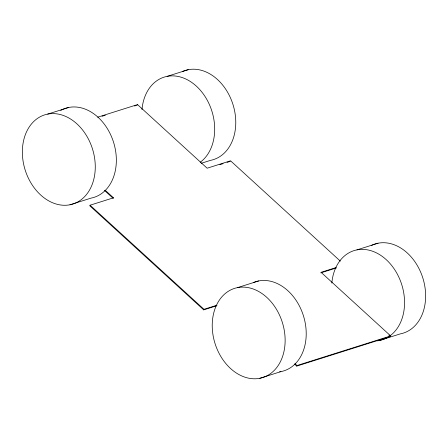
<?xml version="1.0" encoding="UTF-8"?>
<svg xmlns="http://www.w3.org/2000/svg" width="448" height="448" viewBox="0 0 448 448"><rect width="100%" height="100%" fill="white"/><g stroke="black" fill="none" stroke-linecap="round" stroke-linejoin="round"><path stroke-width="0.67" d="M137.234 105.157L137.525 104.591L207.138 168.207L230.558 160.804L340.351 261.139M105.23 190.266L113.478 197.809L90.065 205.206L89.774 205.778L203.694 309.876L216.703 305.766M113.478 197.809L113.187 198.374L104.423 190.366M203.694 309.876L203.98 309.31L216.989 305.2M294.661 364.213L296.727 366.094L297.013 365.529L390.678 335.927L321.059 272.311L336.017 267.579M296.727 366.094L390.387 336.498L390.678 335.927M47.695 114.111L68.768 107.453M167.115 76.373L188.188 69.709M97.67 117.186L137.525 104.591M102.026 116.284L105.347 115.237M134.579 105.997L136.567 105.37M69.95 204.786A46.76 35.269 72.5 0 0 83.334 130.95A46.76 35.269 72.5 0 0 23.184 142.604A46.76 35.269 72.5 0 0 69.95 204.786L91.022 198.128A46.76 35.269 72.5 0 0 113.014 140.61A46.76 35.269 72.5 0 0 60.732 110.404M201.219 163.302L210.437 160.384A46.76 35.269 72.5 0 0 232.982 104.53A46.76 35.269 72.5 0 0 182.521 71.478M219.862 164.662L223.11 163.638M227.013 162.406L230.266 161.375M237.563 287.616L258.636 280.952M356.978 249.872L378.05 243.214M320.768 272.877L336.381 267.943M259.812 378.291A46.76 35.269 72.5 0 0 273.196 304.455A46.76 35.269 72.5 0 0 213.052 316.109A46.76 35.269 72.5 0 0 259.812 378.291L280.885 371.627M379.232 340.547L400.305 333.889A46.76 35.269 72.5 0 0 422.576 277.2A46.76 35.269 72.5 0 0 371.185 245.549M388.842 335.082L390.387 336.498M294.952 363.642L297.013 365.529M90.065 205.206L203.98 309.31M141.982 109.542A46.76 35.269 72.5 0 1 196.207 86.005A46.76 35.269 72.5 0 1 200.2 162.282M253.579 282.464A46.76 35.269 72.5 0 1 303.806 317.022A46.76 35.269 72.5 0 1 279.586 371.846M387.839 337.266A46.76 35.269 72.5 0 1 377.278 340.855M331.845 283.046A46.76 35.269 72.5 0 1 386.07 259.51A46.76 35.269 72.5 0 1 390.068 335.787"/></g></svg>
